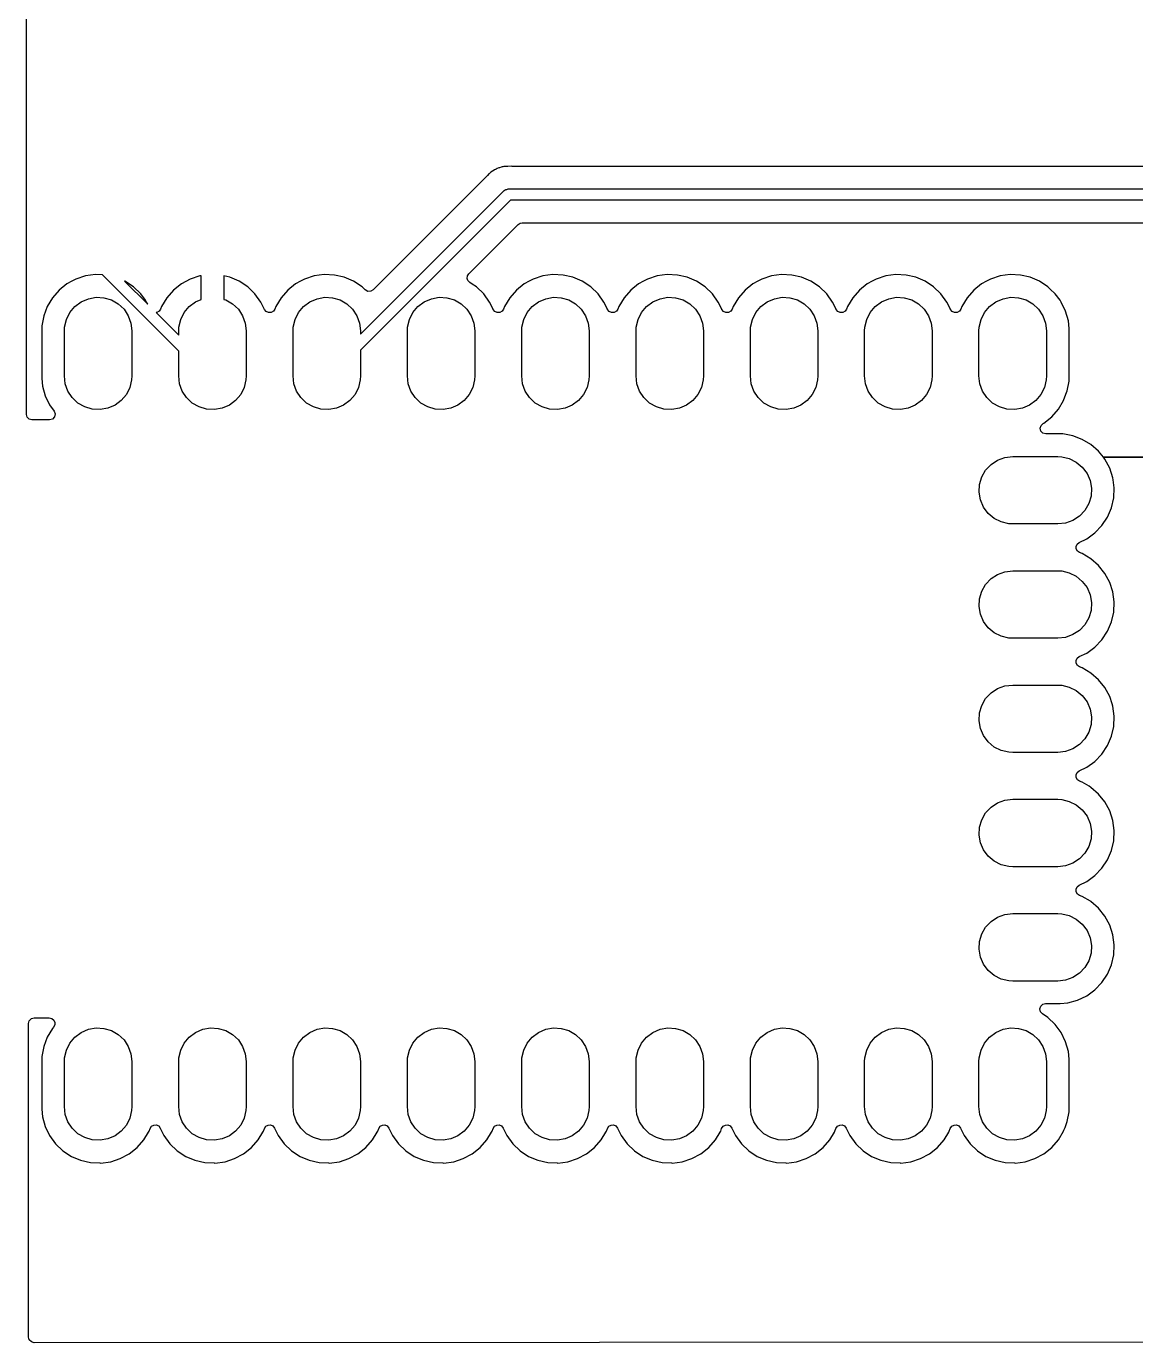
# Model space of a CAD drawing. Extents: x 144.2 to 239.5, y -132.7 to -33.4.
# Drawn here: x 144.2 to 168.85, y -132.74 to -103.48 of the extents above; entities that cross this region are included whole.
import ezdxf

# ---------------------------------------------------------------- set-up
doc = ezdxf.new("R2010")
doc.units = 0
doc.layers.add('BLACK', color=7, linetype='CONTINUOUS')

msp = doc.modelspace()

# ---------------------------------------------------------------- linework, layer by layer
at = {"layer": 'BLACK', "linetype": 'CONTINUOUS'}
for p, q in [((144.201, -112.094), (144.209, -100.227)), ((154.476, -106.76), (154.449, -106.794)), ((154.493, -106.749), (154.476, -106.76)), ((154.507, -106.736), (154.493, -106.749)), ((154.522, -106.722), (154.507, -106.736)), ((154.559, -106.7), (154.522, -106.722)), ((154.569, -106.693), (154.559, -106.7)), ((154.604, -106.668), (154.569, -106.693)), ((154.623, -106.66), (154.604, -106.668)), ((154.64, -106.652), (154.623, -106.66)), ((154.658, -106.641), (154.64, -106.652)), ((154.7, -106.629), (154.658, -106.641)), ((154.711, -106.625), (154.7, -106.629)), ((154.751, -106.609), (154.711, -106.625)), ((154.771, -106.607), (154.751, -106.609)), ((154.79, -106.603), (154.771, -106.607)), ((154.809, -106.597), (154.79, -106.603)), ((154.853, -106.596), (154.809, -106.597)), ((154.865, -106.595), (154.853, -106.596)), ((154.869, -106.594), (154.865, -106.595)), ((154.896, -106.594), (154.869, -106.594)), ((154.9, -106.594), (154.896, -106.594)), ((154.97, -106.592), (154.9, -106.594)), ((154.991, -106.594), (154.97, -106.592)), ((226.786, -106.594), (154.991, -106.594)), ((154.441, -106.803), (151.905, -109.338)), ((154.449, -106.794), (154.441, -106.803)), ((151.626, -110.325), (154.82, -107.132)), ((154.96, -107.345), (151.626, -110.679)), ((154.82, -107.132), (154.837, -107.118)), ((154.837, -107.118), (154.84, -107.115)), ((154.84, -107.115), (154.843, -107.114)), ((154.843, -107.114), (154.848, -107.11)), ((154.848, -107.11), (154.878, -107.104)), ((154.878, -107.104), (154.908, -107.095)), ((154.908, -107.095), (227.214, -107.095)), ((227.214, -107.345), (154.96, -107.345)), ((154.031, -108.981), (155.131, -107.882)), ((155.131, -107.882), (155.171, -107.855)), ((155.171, -107.855), (155.218, -107.846)), ((155.218, -107.846), (226.786, -107.846)), ((145.303, -109.097), (145.212, -109.146)), ((145.517, -109.028), (145.303, -109.097)), ((145.74, -108.998), (145.517, -109.028)), ((145.892, -109.005), (145.74, -108.998)), ((147.586, -110.698), (145.892, -109.005)), ((147.843, -109.098), (147.645, -109.205)), ((148.057, -109.028), (147.843, -109.098)), ((148.086, -109.024), (148.057, -109.028)), ((148.086, -109.549), (148.086, -109.024)), ((148.086, -109.024), (148.086, -109.024)), ((148.724, -109.058), (148.586, -109.027)), ((148.586, -109.027), (148.586, -109.549)), ((148.931, -109.147), (148.724, -109.058)), ((150.383, -109.097), (150.292, -109.146)), ((150.597, -109.028), (150.383, -109.097)), ((150.82, -108.998), (150.597, -109.028)), ((151.045, -109.008), (150.82, -108.998)), ((151.264, -109.058), (151.045, -109.008)), ((151.471, -109.146), (151.264, -109.058)), ((153.996, -109.082), (154.002, -109.027)), ((154.013, -109.133), (153.996, -109.082)), ((154.002, -109.027), (154.031, -108.981)), ((154.051, -109.173), (154.013, -109.133)), ((155.463, -109.097), (155.372, -109.146)), ((155.677, -109.028), (155.463, -109.097)), ((155.9, -108.998), (155.677, -109.028)), ((156.125, -109.008), (155.9, -108.998)), ((156.344, -109.058), (156.125, -109.008)), ((156.551, -109.146), (156.344, -109.058)), ((158.003, -109.097), (157.912, -109.146)), ((158.217, -109.028), (158.003, -109.097)), ((158.44, -108.998), (158.217, -109.028)), ((158.665, -109.008), (158.44, -108.998)), ((158.884, -109.058), (158.665, -109.008)), ((159.091, -109.146), (158.884, -109.058)), ((160.543, -109.097), (160.452, -109.146)), ((160.757, -109.028), (160.543, -109.097)), ((160.98, -108.998), (160.757, -109.028)), ((161.205, -109.008), (160.98, -108.998)), ((161.424, -109.058), (161.205, -109.008)), ((161.631, -109.146), (161.424, -109.058)), ((163.083, -109.097), (162.992, -109.146)), ((163.297, -109.028), (163.083, -109.097)), ((163.52, -108.998), (163.297, -109.028)), ((163.745, -109.008), (163.52, -108.998)), ((163.964, -109.058), (163.745, -109.008)), ((164.171, -109.146), (163.964, -109.058)), ((165.623, -109.097), (165.532, -109.146)), ((165.837, -109.028), (165.623, -109.097)), ((166.06, -108.998), (165.837, -109.028)), ((166.285, -109.008), (166.06, -108.998)), ((166.504, -109.058), (166.285, -109.008)), ((166.711, -109.146), (166.504, -109.058)), ((144.928, -109.344), (144.78, -109.514)), ((145.104, -109.204), (144.928, -109.344)), ((145.212, -109.146), (145.104, -109.204)), ((145.104, -109.204), (145.104, -109.204)), ((145.104, -109.204), (145.104, -109.204)), ((146.391, -109.146), (146.385, -109.144)), ((146.385, -109.144), (146.897, -109.656)), ((146.579, -109.27), (146.391, -109.146)), ((146.742, -109.426), (146.579, -109.27)), ((146.579, -109.27), (146.579, -109.27)), ((146.579, -109.27), (146.579, -109.27)), ((146.846, -109.57), (146.742, -109.426)), ((147.469, -109.345), (147.321, -109.514)), ((147.645, -109.205), (147.469, -109.345)), ((149.119, -109.271), (148.931, -109.147)), ((149.281, -109.426), (149.119, -109.271)), ((149.413, -109.608), (149.281, -109.426)), ((150.008, -109.344), (149.86, -109.514)), ((150.184, -109.204), (150.008, -109.344)), ((150.292, -109.146), (150.184, -109.204)), ((150.184, -109.204), (150.184, -109.204)), ((150.184, -109.204), (150.184, -109.204)), ((151.659, -109.27), (151.471, -109.146)), ((151.732, -109.34), (151.659, -109.27)), ((151.787, -109.371), (151.732, -109.34)), ((151.851, -109.37), (151.787, -109.371)), ((151.905, -109.338), (151.851, -109.37)), ((154.106, -109.209), (154.051, -109.173)), ((154.199, -109.27), (154.106, -109.209)), ((154.362, -109.426), (154.199, -109.27)), ((154.199, -109.27), (154.199, -109.27)), ((154.199, -109.27), (154.199, -109.27)), ((154.494, -109.608), (154.362, -109.426)), ((155.088, -109.344), (154.94, -109.514)), ((155.264, -109.204), (155.088, -109.344)), ((155.372, -109.146), (155.264, -109.204)), ((155.264, -109.204), (155.264, -109.204)), ((155.264, -109.204), (155.264, -109.204)), ((156.739, -109.27), (156.551, -109.146)), ((156.902, -109.426), (156.739, -109.27)), ((156.739, -109.27), (156.739, -109.27)), ((156.739, -109.27), (156.739, -109.27)), ((157.034, -109.608), (156.902, -109.426)), ((157.628, -109.344), (157.48, -109.514)), ((157.804, -109.204), (157.628, -109.344)), ((157.912, -109.146), (157.804, -109.204)), ((157.804, -109.204), (157.804, -109.204)), ((157.804, -109.204), (157.804, -109.204)), ((159.279, -109.27), (159.091, -109.146)), ((159.442, -109.426), (159.279, -109.27)), ((159.279, -109.27), (159.279, -109.27)), ((159.279, -109.27), (159.279, -109.27)), ((159.574, -109.608), (159.442, -109.426)), ((160.168, -109.344), (160.02, -109.514)), ((160.344, -109.204), (160.168, -109.344)), ((160.452, -109.146), (160.344, -109.204)), ((160.344, -109.204), (160.344, -109.204)), ((160.344, -109.204), (160.344, -109.204)), ((161.819, -109.27), (161.631, -109.146)), ((161.982, -109.426), (161.819, -109.27)), ((161.819, -109.27), (161.819, -109.27)), ((161.819, -109.27), (161.819, -109.27)), ((162.114, -109.608), (161.982, -109.426)), ((162.708, -109.344), (162.56, -109.514)), ((162.884, -109.204), (162.708, -109.344)), ((162.992, -109.146), (162.884, -109.204)), ((162.884, -109.204), (162.884, -109.204)), ((162.884, -109.204), (162.884, -109.204)), ((164.359, -109.27), (164.171, -109.146)), ((164.522, -109.426), (164.359, -109.27)), ((164.359, -109.27), (164.359, -109.27)), ((164.359, -109.27), (164.359, -109.27)), ((164.654, -109.608), (164.522, -109.426)), ((165.248, -109.344), (165.1, -109.514)), ((165.424, -109.204), (165.248, -109.344)), ((165.532, -109.146), (165.424, -109.204)), ((165.424, -109.204), (165.424, -109.204)), ((165.424, -109.204), (165.424, -109.204)), ((166.899, -109.27), (166.711, -109.146)), ((166.951, -109.32), (166.899, -109.27)), ((166.899, -109.27), (166.899, -109.27)), ((166.899, -109.27), (166.899, -109.27)), ((167.062, -109.426), (166.951, -109.32)), ((167.166, -109.57), (167.062, -109.426)), ((144.665, -109.707), (144.586, -109.918)), ((144.78, -109.514), (144.665, -109.707)), ((145.169, -109.84), (145.281, -109.706)), ((145.281, -109.706), (145.421, -109.602)), ((145.421, -109.602), (145.581, -109.534)), ((145.581, -109.534), (145.752, -109.503)), ((145.752, -109.503), (145.926, -109.513)), ((145.926, -109.513), (146.093, -109.563)), ((146.093, -109.563), (146.244, -109.65)), ((146.244, -109.65), (146.371, -109.77)), ((146.874, -109.608), (146.846, -109.57)), ((146.897, -109.656), (146.874, -109.608)), ((147.205, -109.707), (147.183, -109.767)), ((147.321, -109.514), (147.205, -109.707)), ((147.709, -109.84), (147.821, -109.706)), ((147.821, -109.706), (147.961, -109.602)), ((147.961, -109.602), (148.086, -109.549)), ((148.586, -109.549), (148.633, -109.563)), ((148.633, -109.563), (148.784, -109.65)), ((148.784, -109.65), (148.911, -109.77)), ((149.495, -109.777), (149.413, -109.608)), ((149.745, -109.707), (149.722, -109.767)), ((149.86, -109.514), (149.745, -109.707)), ((150.249, -109.84), (150.361, -109.706)), ((150.361, -109.706), (150.501, -109.602)), ((150.501, -109.602), (150.661, -109.534)), ((150.661, -109.534), (150.832, -109.503)), ((150.832, -109.503), (151.006, -109.513)), ((151.006, -109.513), (151.173, -109.563)), ((151.173, -109.563), (151.324, -109.65)), ((151.324, -109.65), (151.451, -109.77)), ((152.789, -109.84), (152.901, -109.706)), ((152.901, -109.706), (153.041, -109.602)), ((153.041, -109.602), (153.201, -109.534)), ((153.201, -109.534), (153.372, -109.503)), ((153.372, -109.503), (153.546, -109.513)), ((153.546, -109.513), (153.713, -109.563)), ((153.713, -109.563), (153.864, -109.65)), ((153.864, -109.65), (153.991, -109.77)), ((154.57, -109.766), (154.494, -109.608)), ((154.825, -109.707), (154.803, -109.766)), ((154.94, -109.514), (154.825, -109.707)), ((155.329, -109.84), (155.441, -109.706)), ((155.441, -109.706), (155.581, -109.602)), ((155.581, -109.602), (155.741, -109.534)), ((155.741, -109.534), (155.912, -109.503)), ((155.912, -109.503), (156.086, -109.513)), ((156.086, -109.513), (156.253, -109.563)), ((156.253, -109.563), (156.404, -109.65)), ((156.404, -109.65), (156.531, -109.77)), ((157.11, -109.766), (157.034, -109.608)), ((157.365, -109.707), (157.343, -109.766)), ((157.48, -109.514), (157.365, -109.707)), ((157.869, -109.84), (157.981, -109.706)), ((157.981, -109.706), (158.121, -109.602)), ((158.121, -109.602), (158.281, -109.534)), ((158.281, -109.534), (158.452, -109.503)), ((158.452, -109.503), (158.626, -109.513)), ((158.626, -109.513), (158.793, -109.563)), ((158.793, -109.563), (158.944, -109.65)), ((158.944, -109.65), (159.071, -109.77)), ((159.65, -109.766), (159.574, -109.608)), ((159.905, -109.707), (159.883, -109.766)), ((160.02, -109.514), (159.905, -109.707)), ((160.409, -109.84), (160.521, -109.706)), ((160.521, -109.706), (160.661, -109.602)), ((160.661, -109.602), (160.821, -109.534)), ((160.821, -109.534), (160.992, -109.503)), ((160.992, -109.503), (161.166, -109.513)), ((161.166, -109.513), (161.333, -109.563)), ((161.333, -109.563), (161.484, -109.65)), ((161.484, -109.65), (161.611, -109.77)), ((162.19, -109.766), (162.114, -109.608)), ((162.445, -109.707), (162.423, -109.766)), ((162.56, -109.514), (162.445, -109.707)), ((162.949, -109.84), (163.061, -109.706)), ((163.061, -109.706), (163.201, -109.602)), ((163.201, -109.602), (163.361, -109.534)), ((163.361, -109.534), (163.532, -109.503)), ((163.532, -109.503), (163.706, -109.513)), ((163.706, -109.513), (163.873, -109.563)), ((163.873, -109.563), (164.024, -109.65)), ((164.024, -109.65), (164.151, -109.77)), ((164.73, -109.766), (164.654, -109.608)), ((164.985, -109.707), (164.963, -109.766)), ((165.1, -109.514), (164.985, -109.707)), ((165.489, -109.84), (165.601, -109.706)), ((165.601, -109.706), (165.741, -109.602)), ((165.741, -109.602), (165.901, -109.534)), ((165.901, -109.534), (166.072, -109.503)), ((166.072, -109.503), (166.246, -109.513)), ((166.246, -109.513), (166.413, -109.563)), ((166.413, -109.563), (166.564, -109.65)), ((166.564, -109.65), (166.691, -109.77)), ((167.194, -109.608), (167.166, -109.57)), ((167.291, -109.811), (167.194, -109.608)), ((144.586, -109.918), (144.546, -110.139)), ((145.051, -110.165), (145.091, -109.995)), ((145.091, -109.995), (145.169, -109.84)), ((146.371, -109.77), (146.466, -109.915)), ((146.466, -109.915), (146.526, -110.079)), ((147.101, -109.842), (147.084, -109.843)), ((147.084, -109.843), (147.586, -110.345)), ((147.151, -109.814), (147.101, -109.842)), ((147.183, -109.767), (147.151, -109.814)), ((147.591, -110.165), (147.631, -109.995)), ((147.631, -109.995), (147.709, -109.84)), ((148.911, -109.77), (149.006, -109.915)), ((149.006, -109.915), (149.066, -110.079)), ((149.531, -109.821), (149.495, -109.777)), ((149.583, -109.845), (149.531, -109.821)), ((149.64, -109.842), (149.583, -109.845)), ((149.69, -109.814), (149.64, -109.842)), ((149.722, -109.767), (149.69, -109.814)), ((150.131, -110.165), (150.171, -109.995)), ((150.171, -109.995), (150.249, -109.84)), ((151.451, -109.77), (151.546, -109.915)), ((151.546, -109.915), (151.606, -110.079)), ((152.671, -110.165), (152.711, -109.995)), ((152.711, -109.995), (152.789, -109.84)), ((153.991, -109.77), (154.086, -109.915)), ((154.086, -109.915), (154.146, -110.079)), ((154.575, -109.776), (154.57, -109.766)), ((154.611, -109.821), (154.575, -109.776)), ((154.663, -109.844), (154.611, -109.821)), ((154.721, -109.842), (154.663, -109.844)), ((154.771, -109.814), (154.721, -109.842)), ((154.803, -109.766), (154.771, -109.814)), ((155.211, -110.165), (155.251, -109.995)), ((155.251, -109.995), (155.329, -109.84)), ((156.531, -109.77), (156.626, -109.915)), ((156.626, -109.915), (156.686, -110.079)), ((157.115, -109.776), (157.11, -109.766)), ((157.151, -109.821), (157.115, -109.776)), ((157.203, -109.844), (157.151, -109.821)), ((157.261, -109.842), (157.203, -109.844)), ((157.311, -109.814), (157.261, -109.842)), ((157.343, -109.766), (157.311, -109.814)), ((157.751, -110.165), (157.791, -109.995)), ((157.791, -109.995), (157.869, -109.84)), ((159.071, -109.77), (159.166, -109.915)), ((159.166, -109.915), (159.226, -110.079)), ((159.655, -109.776), (159.65, -109.766)), ((159.691, -109.821), (159.655, -109.776)), ((159.743, -109.844), (159.691, -109.821)), ((159.801, -109.842), (159.743, -109.844)), ((159.851, -109.814), (159.801, -109.842)), ((159.883, -109.766), (159.851, -109.814)), ((160.291, -110.165), (160.331, -109.995)), ((160.331, -109.995), (160.409, -109.84)), ((161.611, -109.77), (161.706, -109.915)), ((161.706, -109.915), (161.766, -110.079)), ((162.195, -109.776), (162.19, -109.766)), ((162.231, -109.821), (162.195, -109.776)), ((162.283, -109.844), (162.231, -109.821)), ((162.341, -109.842), (162.283, -109.844)), ((162.391, -109.814), (162.341, -109.842)), ((162.423, -109.766), (162.391, -109.814)), ((162.831, -110.165), (162.871, -109.995)), ((162.871, -109.995), (162.949, -109.84)), ((164.151, -109.77), (164.246, -109.915)), ((164.246, -109.915), (164.306, -110.079)), ((164.735, -109.776), (164.73, -109.766)), ((164.771, -109.821), (164.735, -109.776)), ((164.823, -109.844), (164.771, -109.821)), ((164.881, -109.842), (164.823, -109.844)), ((164.931, -109.814), (164.881, -109.842)), ((164.963, -109.766), (164.931, -109.814)), ((165.371, -110.165), (165.411, -109.995)), ((165.411, -109.995), (165.489, -109.84)), ((166.691, -109.77), (166.786, -109.915)), ((166.786, -109.915), (166.846, -110.079)), ((167.351, -110.028), (167.291, -109.811)), ((144.546, -110.139), (144.546, -111.308)), ((145.046, -110.252), (145.051, -110.165)), ((145.046, -111.252), (145.046, -110.252)), ((146.526, -110.079), (146.546, -110.252)), ((146.546, -110.252), (146.546, -111.252)), ((147.586, -110.252), (147.591, -110.165)), ((147.586, -110.345), (147.586, -110.252)), ((149.066, -110.079), (149.086, -110.252)), ((149.086, -110.252), (149.086, -111.252)), ((150.126, -110.252), (150.131, -110.165)), ((150.126, -111.252), (150.126, -110.252)), ((151.606, -110.079), (151.626, -110.252)), ((151.626, -110.252), (151.626, -110.325)), ((152.666, -110.252), (152.671, -110.165)), ((152.666, -111.252), (152.666, -110.252)), ((154.146, -110.079), (154.166, -110.252)), ((154.166, -110.252), (154.166, -111.252)), ((155.206, -110.252), (155.211, -110.165)), ((155.206, -111.252), (155.206, -110.252)), ((156.686, -110.079), (156.706, -110.252)), ((156.706, -110.252), (156.706, -111.252)), ((157.746, -110.252), (157.751, -110.165)), ((157.746, -111.252), (157.746, -110.252)), ((159.226, -110.079), (159.246, -110.252)), ((159.246, -110.252), (159.246, -111.252)), ((160.286, -110.252), (160.291, -110.165)), ((160.286, -111.252), (160.286, -110.252)), ((161.766, -110.079), (161.786, -110.252)), ((161.786, -110.252), (161.786, -111.252)), ((162.826, -110.252), (162.831, -110.165)), ((162.826, -111.252), (162.826, -110.252)), ((164.306, -110.079), (164.326, -110.252)), ((164.326, -110.252), (164.326, -111.252)), ((165.366, -110.252), (165.371, -110.165)), ((165.366, -111.252), (165.366, -110.252)), ((166.846, -110.079), (166.866, -110.252)), ((166.866, -110.252), (166.866, -111.252)), ((167.367, -110.196), (167.351, -110.028)), ((167.367, -111.365), (167.367, -110.196)), ((147.586, -111.252), (147.586, -110.698)), ((151.626, -110.679), (151.626, -111.252)), ((144.546, -111.308), (144.561, -111.476)), ((145.066, -111.425), (145.046, -111.252)), ((145.126, -111.589), (145.066, -111.425)), ((146.541, -111.339), (146.501, -111.509)), ((146.546, -111.252), (146.541, -111.339)), ((147.606, -111.425), (147.586, -111.252)), ((147.666, -111.589), (147.606, -111.425)), ((149.081, -111.339), (149.041, -111.509)), ((149.086, -111.252), (149.081, -111.339)), ((150.146, -111.425), (150.126, -111.252)), ((150.206, -111.589), (150.146, -111.425)), ((151.621, -111.339), (151.581, -111.509)), ((151.626, -111.252), (151.621, -111.339)), ((152.686, -111.425), (152.666, -111.252)), ((152.746, -111.589), (152.686, -111.425)), ((154.161, -111.339), (154.121, -111.509)), ((154.166, -111.252), (154.161, -111.339)), ((155.226, -111.425), (155.206, -111.252)), ((155.286, -111.589), (155.226, -111.425)), ((156.701, -111.339), (156.661, -111.509)), ((156.706, -111.252), (156.701, -111.339)), ((157.766, -111.425), (157.746, -111.252)), ((157.826, -111.589), (157.766, -111.425)), ((159.241, -111.339), (159.201, -111.509)), ((159.246, -111.252), (159.241, -111.339)), ((160.306, -111.425), (160.286, -111.252)), ((160.366, -111.589), (160.306, -111.425)), ((161.781, -111.339), (161.741, -111.509)), ((161.786, -111.252), (161.781, -111.339)), ((162.846, -111.425), (162.826, -111.252)), ((162.906, -111.589), (162.846, -111.425)), ((164.321, -111.339), (164.281, -111.509)), ((164.326, -111.252), (164.321, -111.339)), ((165.386, -111.425), (165.366, -111.252)), ((165.446, -111.589), (165.386, -111.425)), ((166.861, -111.339), (166.821, -111.509)), ((166.866, -111.252), (166.861, -111.339)), ((167.326, -111.586), (167.367, -111.365)), ((144.561, -111.476), (144.621, -111.693)), ((144.621, -111.693), (144.718, -111.896)), ((145.221, -111.734), (145.126, -111.589)), ((145.348, -111.854), (145.221, -111.734)), ((146.423, -111.664), (146.311, -111.798)), ((146.501, -111.509), (146.423, -111.664)), ((147.761, -111.734), (147.666, -111.589)), ((147.888, -111.854), (147.761, -111.734)), ((148.963, -111.664), (148.851, -111.798)), ((149.041, -111.509), (148.963, -111.664)), ((150.301, -111.734), (150.206, -111.589)), ((150.428, -111.854), (150.301, -111.734)), ((151.503, -111.664), (151.391, -111.798)), ((151.581, -111.509), (151.503, -111.664)), ((152.841, -111.734), (152.746, -111.589)), ((152.968, -111.854), (152.841, -111.734)), ((154.043, -111.664), (153.931, -111.798)), ((154.121, -111.509), (154.043, -111.664)), ((155.381, -111.734), (155.286, -111.589)), ((155.508, -111.854), (155.381, -111.734)), ((156.583, -111.664), (156.471, -111.798)), ((156.661, -111.509), (156.583, -111.664)), ((157.921, -111.734), (157.826, -111.589)), ((158.048, -111.854), (157.921, -111.734)), ((159.123, -111.664), (159.011, -111.798)), ((159.201, -111.509), (159.123, -111.664)), ((160.461, -111.734), (160.366, -111.589)), ((160.588, -111.854), (160.461, -111.734)), ((161.663, -111.664), (161.551, -111.798)), ((161.741, -111.509), (161.663, -111.664)), ((163.001, -111.734), (162.906, -111.589)), ((163.128, -111.854), (163.001, -111.734)), ((164.203, -111.664), (164.091, -111.798)), ((164.281, -111.509), (164.203, -111.664)), ((165.541, -111.734), (165.446, -111.589)), ((165.668, -111.854), (165.541, -111.734)), ((166.743, -111.664), (166.631, -111.798)), ((166.821, -111.509), (166.743, -111.664)), ((167.247, -111.797), (167.299, -111.66)), ((167.299, -111.66), (167.326, -111.586)), ((144.718, -111.896), (144.817, -112.032)), ((144.817, -112.032), (144.841, -112.096)), ((145.499, -111.941), (145.348, -111.854)), ((145.666, -111.991), (145.499, -111.941)), ((145.84, -112.001), (145.666, -111.991)), ((146.011, -111.97), (145.84, -112.001)), ((146.171, -111.902), (146.011, -111.97)), ((146.311, -111.798), (146.171, -111.902)), ((148.039, -111.941), (147.888, -111.854)), ((148.206, -111.991), (148.039, -111.941)), ((148.38, -112.001), (148.206, -111.991)), ((148.551, -111.97), (148.38, -112.001)), ((148.711, -111.902), (148.551, -111.97)), ((148.851, -111.798), (148.711, -111.902)), ((150.579, -111.941), (150.428, -111.854)), ((150.746, -111.991), (150.579, -111.941)), ((150.92, -112.001), (150.746, -111.991)), ((151.091, -111.97), (150.92, -112.001)), ((151.251, -111.902), (151.091, -111.97)), ((151.391, -111.798), (151.251, -111.902)), ((153.119, -111.941), (152.968, -111.854)), ((153.286, -111.991), (153.119, -111.941)), ((153.46, -112.001), (153.286, -111.991)), ((153.631, -111.97), (153.46, -112.001)), ((153.791, -111.902), (153.631, -111.97)), ((153.931, -111.798), (153.791, -111.902)), ((155.659, -111.941), (155.508, -111.854)), ((155.826, -111.991), (155.659, -111.941)), ((156, -112.001), (155.826, -111.991)), ((156.171, -111.97), (156, -112.001)), ((156.331, -111.902), (156.171, -111.97)), ((156.471, -111.798), (156.331, -111.902)), ((158.199, -111.941), (158.048, -111.854)), ((158.366, -111.991), (158.199, -111.941)), ((158.54, -112.001), (158.366, -111.991)), ((158.711, -111.97), (158.54, -112.001)), ((158.871, -111.902), (158.711, -111.97)), ((159.011, -111.798), (158.871, -111.902)), ((160.739, -111.941), (160.588, -111.854)), ((160.906, -111.991), (160.739, -111.941)), ((161.08, -112.001), (160.906, -111.991)), ((161.251, -111.97), (161.08, -112.001)), ((161.411, -111.902), (161.251, -111.97)), ((161.551, -111.798), (161.411, -111.902)), ((163.279, -111.941), (163.128, -111.854)), ((163.446, -111.991), (163.279, -111.941)), ((163.62, -112.001), (163.446, -111.991)), ((163.791, -111.97), (163.62, -112.001)), ((163.951, -111.902), (163.791, -111.97)), ((164.091, -111.798), (163.951, -111.902)), ((165.819, -111.941), (165.668, -111.854)), ((165.986, -111.991), (165.819, -111.941)), ((166.16, -112.001), (165.986, -111.991)), ((166.331, -111.97), (166.16, -112.001)), ((166.491, -111.902), (166.331, -111.97)), ((166.631, -111.798), (166.491, -111.902)), ((166.984, -112.16), (167.132, -111.99)), ((167.132, -111.99), (167.247, -111.797)), ((167.247, -111.797), (167.247, -111.797)), ((144.201, -112.105), (144.201, -112.094)), ((144.217, -112.167), (144.201, -112.105)), ((144.263, -112.213), (144.217, -112.167)), ((144.325, -112.229), (144.263, -112.213)), ((144.717, -112.229), (144.325, -112.229)), ((144.782, -112.211), (144.717, -112.229)), ((144.827, -112.162), (144.782, -112.211)), ((144.841, -112.096), (144.827, -112.162)), ((166.745, -112.353), (166.792, -112.308)), ((166.792, -112.308), (166.808, -112.3)), ((166.808, -112.3), (166.984, -112.16)), ((166.727, -112.415), (166.745, -112.353)), ((166.743, -112.478), (166.727, -112.415)), ((166.788, -112.525), (166.743, -112.478)), ((166.851, -112.541), (166.788, -112.525)), ((167.229, -112.541), (166.851, -112.541)), ((167.45, -112.582), (167.229, -112.541)), ((167.661, -112.661), (167.45, -112.582)), ((167.854, -112.776), (167.661, -112.661)), ((168.024, -112.924), (167.854, -112.776)), ((167.854, -112.776), (167.854, -112.776)), ((168.13, -113.057), (168.024, -112.924)), ((165.514, -113.344), (165.634, -113.217)), ((165.634, -113.217), (165.779, -113.122)), ((165.779, -113.122), (165.943, -113.062)), ((165.943, -113.062), (166.116, -113.042)), ((166.116, -113.042), (167.116, -113.042)), ((167.116, -113.042), (167.203, -113.047)), ((167.203, -113.047), (167.373, -113.087)), ((167.373, -113.087), (167.528, -113.165)), ((167.528, -113.165), (167.662, -113.277)), ((168.164, -113.1), (168.13, -113.057)), ((168.13, -113.057), (203.582, -113.057)), ((203.582, -113.057), (168.13, -113.057)), ((168.271, -113.299), (168.164, -113.1)), ((165.377, -113.662), (165.427, -113.495)), ((165.427, -113.495), (165.514, -113.344)), ((167.662, -113.277), (167.766, -113.417)), ((167.766, -113.417), (167.834, -113.577)), ((168.34, -113.513), (168.271, -113.299)), ((168.346, -113.557), (168.34, -113.513)), ((165.367, -113.836), (165.377, -113.662)), ((167.834, -113.577), (167.865, -113.748)), ((167.865, -113.748), (167.855, -113.922)), ((168.37, -113.736), (168.346, -113.557)), ((168.36, -113.961), (168.37, -113.736)), ((165.398, -114.007), (165.367, -113.836)), ((165.466, -114.167), (165.398, -114.007)), ((167.805, -114.089), (167.718, -114.24)), ((167.855, -113.922), (167.805, -114.089)), ((168.31, -114.18), (168.36, -113.961)), ((165.57, -114.307), (165.466, -114.167)), ((165.704, -114.419), (165.57, -114.307)), ((167.598, -114.367), (167.453, -114.462)), ((167.718, -114.24), (167.598, -114.367)), ((168.098, -114.575), (168.222, -114.387)), ((168.222, -114.387), (168.31, -114.18)), ((165.859, -114.497), (165.704, -114.419)), ((166.029, -114.537), (165.859, -114.497)), ((166.116, -114.542), (166.029, -114.537)), ((167.116, -114.542), (166.116, -114.542)), ((167.289, -114.522), (167.116, -114.542)), ((167.453, -114.462), (167.289, -114.522)), ((167.942, -114.738), (168.098, -114.575)), ((167.547, -114.987), (167.592, -114.951)), ((167.592, -114.951), (167.76, -114.87)), ((167.76, -114.87), (167.942, -114.738)), ((167.524, -115.039), (167.547, -114.987)), ((167.526, -115.097), (167.524, -115.039)), ((167.554, -115.147), (167.526, -115.097)), ((167.602, -115.179), (167.554, -115.147)), ((167.661, -115.201), (167.602, -115.179)), ((167.854, -115.316), (167.661, -115.201)), ((168.024, -115.464), (167.854, -115.316)), ((167.854, -115.316), (167.854, -115.316)), ((168.164, -115.64), (168.024, -115.464)), ((165.514, -115.884), (165.634, -115.757)), ((165.634, -115.757), (165.779, -115.662)), ((165.779, -115.662), (165.943, -115.602)), ((165.943, -115.602), (166.116, -115.582)), ((166.116, -115.582), (167.116, -115.582)), ((167.116, -115.582), (167.203, -115.587)), ((167.203, -115.587), (167.373, -115.627)), ((167.373, -115.627), (167.528, -115.705)), ((167.528, -115.705), (167.662, -115.817)), ((167.662, -115.817), (167.766, -115.957)), ((168.271, -115.839), (168.164, -115.64)), ((168.34, -116.053), (168.271, -115.839)), ((165.377, -116.202), (165.427, -116.035)), ((165.427, -116.035), (165.514, -115.884)), ((167.766, -115.957), (167.834, -116.117)), ((167.834, -116.117), (167.865, -116.288)), ((168.37, -116.276), (168.34, -116.053)), ((165.367, -116.376), (165.377, -116.202)), ((165.398, -116.547), (165.367, -116.376)), ((167.865, -116.288), (167.855, -116.462)), ((168.36, -116.501), (168.37, -116.276)), ((165.466, -116.707), (165.398, -116.547)), ((165.57, -116.847), (165.466, -116.707)), ((167.805, -116.629), (167.718, -116.78)), ((167.855, -116.462), (167.805, -116.629)), ((168.222, -116.927), (168.31, -116.72)), ((168.31, -116.72), (168.36, -116.501)), ((165.704, -116.959), (165.57, -116.847)), ((165.859, -117.037), (165.704, -116.959)), ((167.453, -117.002), (167.289, -117.062)), ((167.598, -116.907), (167.453, -117.002)), ((167.718, -116.78), (167.598, -116.907)), ((168.098, -117.115), (168.222, -116.927)), ((166.029, -117.077), (165.859, -117.037)), ((166.116, -117.082), (166.029, -117.077)), ((167.116, -117.082), (166.116, -117.082)), ((167.289, -117.062), (167.116, -117.082)), ((167.76, -117.41), (167.942, -117.278)), ((167.942, -117.278), (168.098, -117.115)), ((167.524, -117.579), (167.547, -117.527)), ((167.526, -117.637), (167.524, -117.579)), ((167.547, -117.527), (167.592, -117.491)), ((167.592, -117.491), (167.76, -117.41)), ((167.554, -117.687), (167.526, -117.637)), ((167.602, -117.719), (167.554, -117.687)), ((167.661, -117.741), (167.602, -117.719)), ((167.854, -117.856), (167.661, -117.741)), ((168.024, -118.004), (167.854, -117.856)), ((167.854, -117.856), (167.854, -117.856)), ((165.634, -118.297), (165.779, -118.202)), ((165.779, -118.202), (165.943, -118.142)), ((165.943, -118.142), (166.116, -118.122)), ((166.116, -118.122), (167.116, -118.122)), ((167.116, -118.122), (167.203, -118.127)), ((167.203, -118.127), (167.373, -118.167)), ((167.373, -118.167), (167.528, -118.245)), ((168.164, -118.18), (168.024, -118.004)), ((168.271, -118.379), (168.164, -118.18)), ((165.427, -118.575), (165.514, -118.424)), ((165.514, -118.424), (165.634, -118.297)), ((167.528, -118.245), (167.662, -118.357)), ((167.662, -118.357), (167.766, -118.497)), ((168.323, -118.539), (168.271, -118.379)), ((165.367, -118.916), (165.377, -118.742)), ((165.377, -118.742), (165.427, -118.575)), ((167.766, -118.497), (167.834, -118.657)), ((167.834, -118.657), (167.865, -118.828)), ((168.34, -118.593), (168.323, -118.539)), ((168.37, -118.816), (168.34, -118.593)), ((165.398, -119.087), (165.367, -118.916)), ((167.855, -119.002), (167.805, -119.169)), ((167.865, -118.828), (167.855, -119.002)), ((168.31, -119.26), (168.36, -119.041)), ((168.36, -119.041), (168.37, -118.816)), ((165.466, -119.247), (165.398, -119.087)), ((165.57, -119.387), (165.466, -119.247)), ((167.718, -119.32), (167.598, -119.447)), ((167.805, -119.169), (167.718, -119.32)), ((168.222, -119.467), (168.31, -119.26)), ((165.704, -119.499), (165.57, -119.387)), ((165.859, -119.577), (165.704, -119.499)), ((166.029, -119.617), (165.859, -119.577)), ((166.116, -119.622), (166.029, -119.617)), ((167.116, -119.622), (166.116, -119.622)), ((167.289, -119.602), (167.116, -119.622)), ((167.453, -119.542), (167.289, -119.602)), ((167.598, -119.447), (167.453, -119.542)), ((167.942, -119.818), (168.098, -119.655)), ((168.098, -119.655), (168.222, -119.467)), ((167.592, -120.031), (167.76, -119.95)), ((167.76, -119.95), (167.942, -119.818)), ((167.524, -120.119), (167.547, -120.067)), ((167.526, -120.177), (167.524, -120.119)), ((167.554, -120.227), (167.526, -120.177)), ((167.547, -120.067), (167.592, -120.031)), ((167.602, -120.259), (167.554, -120.227)), ((167.661, -120.281), (167.602, -120.259)), ((167.813, -120.372), (167.661, -120.281)), ((167.854, -120.396), (167.813, -120.372)), ((168.024, -120.544), (167.854, -120.396)), ((168.164, -120.72), (168.024, -120.544)), ((165.514, -120.964), (165.634, -120.837)), ((165.634, -120.837), (165.779, -120.742)), ((165.779, -120.742), (165.943, -120.682)), ((165.943, -120.682), (166.116, -120.662)), ((166.116, -120.662), (167.116, -120.662)), ((167.116, -120.662), (167.203, -120.667)), ((167.203, -120.667), (167.373, -120.707)), ((167.373, -120.707), (167.528, -120.785)), ((167.528, -120.785), (167.662, -120.897)), ((168.271, -120.919), (168.164, -120.72)), ((165.377, -121.282), (165.427, -121.115)), ((165.427, -121.115), (165.514, -120.964)), ((167.662, -120.897), (167.766, -121.037)), ((167.766, -121.037), (167.834, -121.197)), ((168.34, -121.133), (168.271, -120.919)), ((165.367, -121.456), (165.377, -121.282)), ((167.834, -121.197), (167.865, -121.368)), ((167.865, -121.368), (167.855, -121.542)), ((168.37, -121.356), (168.34, -121.133)), ((168.36, -121.581), (168.37, -121.356)), ((165.398, -121.627), (165.367, -121.456)), ((165.466, -121.787), (165.398, -121.627)), ((167.805, -121.709), (167.718, -121.86)), ((167.855, -121.542), (167.805, -121.709)), ((168.31, -121.8), (168.36, -121.581)), ((165.57, -121.927), (165.466, -121.787)), ((165.704, -122.039), (165.57, -121.927)), ((167.598, -121.987), (167.453, -122.082)), ((167.718, -121.86), (167.598, -121.987)), ((168.098, -122.195), (168.222, -122.007)), ((168.222, -122.007), (168.31, -121.8)), ((165.859, -122.117), (165.704, -122.039)), ((166.029, -122.157), (165.859, -122.117)), ((166.116, -122.162), (166.029, -122.157)), ((167.116, -122.162), (166.116, -122.162)), ((167.289, -122.142), (167.116, -122.162)), ((167.453, -122.082), (167.289, -122.142)), ((167.942, -122.358), (168.098, -122.195)), ((167.547, -122.607), (167.592, -122.571)), ((167.592, -122.571), (167.76, -122.49)), ((167.76, -122.49), (167.942, -122.358)), ((167.524, -122.659), (167.547, -122.607)), ((167.526, -122.717), (167.524, -122.659)), ((167.554, -122.767), (167.526, -122.717)), ((167.602, -122.799), (167.554, -122.767)), ((167.661, -122.821), (167.602, -122.799)), ((167.843, -122.929), (167.661, -122.821)), ((167.854, -122.936), (167.843, -122.929)), ((168.024, -123.084), (167.854, -122.936)), ((168.164, -123.26), (168.024, -123.084)), ((165.514, -123.504), (165.634, -123.377)), ((165.634, -123.377), (165.779, -123.282)), ((165.779, -123.282), (165.943, -123.222)), ((165.943, -123.222), (166.116, -123.202)), ((166.116, -123.202), (167.116, -123.202)), ((167.116, -123.202), (167.203, -123.207)), ((167.203, -123.207), (167.373, -123.247)), ((167.373, -123.247), (167.528, -123.325)), ((167.528, -123.325), (167.662, -123.437)), ((167.662, -123.437), (167.766, -123.577)), ((168.271, -123.459), (168.164, -123.26)), ((168.34, -123.673), (168.271, -123.459)), ((165.377, -123.822), (165.427, -123.655)), ((165.427, -123.655), (165.514, -123.504)), ((167.766, -123.577), (167.834, -123.737)), ((167.834, -123.737), (167.865, -123.908)), ((168.37, -123.896), (168.34, -123.673)), ((165.367, -123.996), (165.377, -123.822)), ((165.398, -124.167), (165.367, -123.996)), ((167.865, -123.908), (167.855, -124.082)), ((168.36, -124.121), (168.37, -123.896)), ((165.466, -124.327), (165.398, -124.167)), ((165.57, -124.467), (165.466, -124.327)), ((167.805, -124.249), (167.718, -124.4)), ((167.855, -124.082), (167.805, -124.249)), ((168.222, -124.547), (168.31, -124.34)), ((168.31, -124.34), (168.36, -124.121)), ((165.704, -124.579), (165.57, -124.467)), ((165.859, -124.657), (165.704, -124.579)), ((167.453, -124.622), (167.289, -124.682)), ((167.598, -124.527), (167.453, -124.622)), ((167.718, -124.4), (167.598, -124.527)), ((168.098, -124.735), (168.222, -124.547)), ((166.029, -124.697), (165.859, -124.657)), ((166.116, -124.702), (166.029, -124.697)), ((167.116, -124.702), (166.116, -124.702)), ((167.289, -124.682), (167.116, -124.702)), ((167.76, -125.03), (167.942, -124.898)), ((167.942, -124.898), (168.098, -124.735)), ((166.739, -125.262), (166.785, -125.218)), ((166.785, -125.218), (166.845, -125.203)), ((166.845, -125.203), (167.172, -125.203)), ((167.172, -125.203), (167.34, -125.187)), ((167.172, -125.203), (167.172, -125.203)), ((167.34, -125.187), (167.557, -125.127)), ((167.557, -125.127), (167.76, -125.03)), ((166.721, -125.322), (166.739, -125.262)), ((166.735, -125.383), (166.721, -125.322)), ((166.777, -125.43), (166.735, -125.383)), ((166.899, -125.51), (166.777, -125.43)), ((167.062, -125.666), (166.899, -125.51)), ((166.899, -125.51), (166.899, -125.51)), ((166.899, -125.51), (166.899, -125.51)), ((144.25, -125.644), (144.267, -125.582)), ((144.25, -128.94), (144.25, -125.644)), ((144.267, -125.582), (144.312, -125.537)), ((144.312, -125.537), (144.374, -125.52)), ((144.374, -125.52), (144.497, -125.52)), ((144.497, -125.52), (144.711, -125.52)), ((144.78, -125.754), (144.665, -125.947)), ((144.711, -125.52), (144.766, -125.533)), ((144.766, -125.533), (144.81, -125.569)), ((144.805, -125.726), (144.78, -125.754)), ((144.831, -125.676), (144.805, -125.726)), ((144.81, -125.569), (144.833, -125.62)), ((144.833, -125.62), (144.831, -125.676)), ((145.421, -125.842), (145.581, -125.774)), ((145.581, -125.774), (145.752, -125.743)), ((145.752, -125.743), (145.926, -125.753)), ((145.926, -125.753), (146.093, -125.803)), ((146.093, -125.803), (146.244, -125.89)), ((147.961, -125.842), (148.121, -125.774)), ((148.121, -125.774), (148.292, -125.743)), ((148.292, -125.743), (148.466, -125.753)), ((148.466, -125.753), (148.633, -125.803)), ((148.633, -125.803), (148.784, -125.89)), ((150.501, -125.842), (150.661, -125.774)), ((150.661, -125.774), (150.832, -125.743)), ((150.832, -125.743), (151.006, -125.753)), ((151.006, -125.753), (151.173, -125.803)), ((151.173, -125.803), (151.324, -125.89)), ((153.041, -125.842), (153.201, -125.774)), ((153.201, -125.774), (153.372, -125.743)), ((153.372, -125.743), (153.546, -125.753)), ((153.546, -125.753), (153.713, -125.803)), ((153.713, -125.803), (153.864, -125.89)), ((155.581, -125.842), (155.741, -125.774)), ((155.741, -125.774), (155.912, -125.743)), ((155.912, -125.743), (156.086, -125.753)), ((156.086, -125.753), (156.253, -125.803)), ((156.253, -125.803), (156.404, -125.89)), ((158.121, -125.842), (158.281, -125.774)), ((158.281, -125.774), (158.452, -125.743)), ((158.452, -125.743), (158.626, -125.753)), ((158.626, -125.753), (158.793, -125.803)), ((158.793, -125.803), (158.944, -125.89)), ((160.661, -125.842), (160.821, -125.774)), ((160.821, -125.774), (160.992, -125.743)), ((160.992, -125.743), (161.166, -125.753)), ((161.166, -125.753), (161.333, -125.803)), ((161.333, -125.803), (161.484, -125.89)), ((163.201, -125.842), (163.361, -125.774)), ((163.361, -125.774), (163.532, -125.743)), ((163.532, -125.743), (163.706, -125.753)), ((163.706, -125.753), (163.873, -125.803)), ((163.873, -125.803), (164.024, -125.89)), ((165.741, -125.842), (165.901, -125.774)), ((165.901, -125.774), (166.072, -125.743)), ((166.072, -125.743), (166.246, -125.753)), ((166.246, -125.753), (166.413, -125.803)), ((166.413, -125.803), (166.564, -125.89)), ((167.194, -125.848), (167.062, -125.666)), ((144.665, -125.947), (144.586, -126.158)), ((145.091, -126.235), (145.169, -126.08)), ((145.169, -126.08), (145.281, -125.946)), ((145.281, -125.946), (145.421, -125.842)), ((146.244, -125.89), (146.371, -126.01)), ((146.371, -126.01), (146.466, -126.155)), ((147.631, -126.235), (147.709, -126.08)), ((147.709, -126.08), (147.821, -125.946)), ((147.821, -125.946), (147.961, -125.842)), ((148.784, -125.89), (148.911, -126.01)), ((148.911, -126.01), (149.006, -126.155)), ((150.171, -126.235), (150.249, -126.08)), ((150.249, -126.08), (150.361, -125.946)), ((150.361, -125.946), (150.501, -125.842)), ((151.324, -125.89), (151.451, -126.01)), ((151.451, -126.01), (151.546, -126.155)), ((152.711, -126.235), (152.789, -126.08)), ((152.789, -126.08), (152.901, -125.946)), ((152.901, -125.946), (153.041, -125.842)), ((153.864, -125.89), (153.991, -126.01)), ((153.991, -126.01), (154.086, -126.155)), ((155.251, -126.235), (155.329, -126.08)), ((155.329, -126.08), (155.441, -125.946)), ((155.441, -125.946), (155.581, -125.842)), ((156.404, -125.89), (156.531, -126.01)), ((156.531, -126.01), (156.626, -126.155)), ((157.791, -126.235), (157.869, -126.08)), ((157.869, -126.08), (157.981, -125.946)), ((157.981, -125.946), (158.121, -125.842)), ((158.944, -125.89), (159.071, -126.01)), ((159.071, -126.01), (159.166, -126.155)), ((160.331, -126.235), (160.409, -126.08)), ((160.409, -126.08), (160.521, -125.946)), ((160.521, -125.946), (160.661, -125.842)), ((161.484, -125.89), (161.611, -126.01)), ((161.611, -126.01), (161.706, -126.155)), ((162.871, -126.235), (162.949, -126.08)), ((162.949, -126.08), (163.061, -125.946)), ((163.061, -125.946), (163.201, -125.842)), ((164.024, -125.89), (164.151, -126.01)), ((164.151, -126.01), (164.246, -126.155)), ((165.411, -126.235), (165.489, -126.08)), ((165.489, -126.08), (165.601, -125.946)), ((165.601, -125.946), (165.741, -125.842)), ((166.564, -125.89), (166.691, -126.01)), ((166.691, -126.01), (166.786, -126.155)), ((167.291, -126.051), (167.194, -125.848)), ((167.351, -126.268), (167.291, -126.051)), ((144.586, -126.158), (144.546, -126.379)), ((144.546, -126.379), (144.546, -127.548)), ((145.051, -126.405), (145.091, -126.235)), ((146.466, -126.155), (146.526, -126.319)), ((146.526, -126.319), (146.546, -126.492)), ((147.591, -126.405), (147.631, -126.235)), ((149.006, -126.155), (149.066, -126.319)), ((149.066, -126.319), (149.086, -126.492)), ((150.131, -126.405), (150.171, -126.235)), ((151.546, -126.155), (151.606, -126.319)), ((151.606, -126.319), (151.626, -126.492)), ((152.671, -126.405), (152.711, -126.235)), ((154.086, -126.155), (154.146, -126.319)), ((154.146, -126.319), (154.166, -126.492)), ((155.211, -126.405), (155.251, -126.235)), ((156.626, -126.155), (156.686, -126.319)), ((156.686, -126.319), (156.706, -126.492)), ((157.751, -126.405), (157.791, -126.235)), ((159.166, -126.155), (159.226, -126.319)), ((159.226, -126.319), (159.246, -126.492)), ((160.291, -126.405), (160.331, -126.235)), ((161.706, -126.155), (161.766, -126.319)), ((161.766, -126.319), (161.786, -126.492)), ((162.831, -126.405), (162.871, -126.235)), ((164.246, -126.155), (164.306, -126.319)), ((164.306, -126.319), (164.326, -126.492)), ((165.371, -126.405), (165.411, -126.235)), ((166.786, -126.155), (166.846, -126.319)), ((166.846, -126.319), (166.866, -126.492)), ((167.367, -126.436), (167.351, -126.268)), ((145.046, -126.492), (145.051, -126.405)), ((145.046, -127.492), (145.046, -126.492)), ((146.546, -126.492), (146.546, -127.492)), ((147.586, -126.492), (147.591, -126.405)), ((147.586, -127.492), (147.586, -126.492)), ((149.086, -126.492), (149.086, -127.492)), ((150.126, -126.492), (150.131, -126.405)), ((150.126, -127.492), (150.126, -126.492)), ((151.626, -126.492), (151.626, -127.492)), ((152.666, -126.492), (152.671, -126.405)), ((152.666, -127.492), (152.666, -126.492)), ((154.166, -126.492), (154.166, -127.492)), ((155.206, -126.492), (155.211, -126.405)), ((155.206, -127.492), (155.206, -126.492)), ((156.706, -126.492), (156.706, -127.492)), ((157.746, -126.492), (157.751, -126.405)), ((157.746, -127.492), (157.746, -126.492)), ((159.246, -126.492), (159.246, -127.492)), ((160.286, -126.492), (160.291, -126.405)), ((160.286, -127.492), (160.286, -126.492)), ((161.786, -126.492), (161.786, -127.492)), ((162.826, -126.492), (162.831, -126.405)), ((162.826, -127.492), (162.826, -126.492)), ((164.326, -126.492), (164.326, -127.492)), ((165.366, -126.492), (165.371, -126.405)), ((165.366, -127.492), (165.366, -126.492)), ((166.866, -126.492), (166.866, -127.492)), ((167.367, -127.605), (167.367, -126.436)), ((144.546, -127.548), (144.561, -127.716)), ((145.066, -127.665), (145.046, -127.492)), ((146.546, -127.492), (146.541, -127.579)), ((147.606, -127.665), (147.586, -127.492)), ((149.086, -127.492), (149.081, -127.579)), ((150.146, -127.665), (150.126, -127.492)), ((151.626, -127.492), (151.621, -127.579)), ((152.686, -127.665), (152.666, -127.492)), ((154.166, -127.492), (154.161, -127.579)), ((155.226, -127.665), (155.206, -127.492)), ((156.706, -127.492), (156.701, -127.579)), ((157.766, -127.665), (157.746, -127.492)), ((159.246, -127.492), (159.241, -127.579)), ((160.306, -127.665), (160.286, -127.492)), ((161.786, -127.492), (161.781, -127.579)), ((162.846, -127.665), (162.826, -127.492)), ((164.326, -127.492), (164.321, -127.579)), ((165.386, -127.665), (165.366, -127.492)), ((166.866, -127.492), (166.861, -127.579)), ((144.561, -127.716), (144.621, -127.933)), ((145.126, -127.829), (145.066, -127.665)), ((145.221, -127.974), (145.126, -127.829)), ((146.501, -127.749), (146.423, -127.904)), ((146.541, -127.579), (146.501, -127.749)), ((147.666, -127.829), (147.606, -127.665)), ((147.761, -127.974), (147.666, -127.829)), ((149.041, -127.749), (148.963, -127.904)), ((149.081, -127.579), (149.041, -127.749)), ((150.206, -127.829), (150.146, -127.665)), ((150.301, -127.974), (150.206, -127.829)), ((151.581, -127.749), (151.503, -127.904)), ((151.621, -127.579), (151.581, -127.749)), ((152.746, -127.829), (152.686, -127.665)), ((152.841, -127.974), (152.746, -127.829)), ((154.121, -127.749), (154.043, -127.904)), ((154.161, -127.579), (154.121, -127.749)), ((155.286, -127.829), (155.226, -127.665)), ((155.381, -127.974), (155.286, -127.829)), ((156.661, -127.749), (156.583, -127.904)), ((156.701, -127.579), (156.661, -127.749)), ((157.826, -127.829), (157.766, -127.665)), ((157.921, -127.974), (157.826, -127.829)), ((159.201, -127.749), (159.123, -127.904)), ((159.241, -127.579), (159.201, -127.749)), ((160.366, -127.829), (160.306, -127.665)), ((160.461, -127.974), (160.366, -127.829)), ((161.741, -127.749), (161.663, -127.904)), ((161.781, -127.579), (161.741, -127.749)), ((162.906, -127.829), (162.846, -127.665)), ((163.001, -127.974), (162.906, -127.829)), ((164.281, -127.749), (164.203, -127.904)), ((164.321, -127.579), (164.281, -127.749)), ((165.446, -127.829), (165.386, -127.665)), ((165.541, -127.974), (165.446, -127.829)), ((166.821, -127.749), (166.743, -127.904)), ((166.861, -127.579), (166.821, -127.749)), ((167.277, -127.957), (167.326, -127.826)), ((167.326, -127.826), (167.367, -127.605)), ((144.621, -127.933), (144.718, -128.136)), ((144.718, -128.136), (144.85, -128.318)), ((145.348, -128.094), (145.221, -127.974)), ((145.499, -128.181), (145.348, -128.094)), ((146.171, -128.142), (146.011, -128.21)), ((146.311, -128.038), (146.171, -128.142)), ((146.423, -127.904), (146.311, -128.038)), ((146.812, -128.23), (146.913, -128.06)), ((146.913, -128.06), (146.927, -128.037)), ((146.927, -128.037), (146.949, -127.978)), ((146.927, -128.037), (146.927, -128.037)), ((146.949, -127.978), (146.981, -127.93)), ((146.981, -127.93), (147.031, -127.902)), ((147.031, -127.902), (147.089, -127.9)), ((147.089, -127.9), (147.141, -127.923)), ((147.141, -127.923), (147.177, -127.968)), ((147.177, -127.968), (147.258, -128.136)), ((147.258, -128.136), (147.39, -128.318)), ((147.888, -128.094), (147.761, -127.974)), ((148.039, -128.181), (147.888, -128.094)), ((148.711, -128.142), (148.551, -128.21)), ((148.851, -128.038), (148.711, -128.142)), ((148.963, -127.904), (148.851, -128.038)), ((149.352, -128.23), (149.453, -128.06)), ((149.453, -128.06), (149.467, -128.037)), ((149.467, -128.037), (149.489, -127.978)), ((149.467, -128.037), (149.467, -128.037)), ((149.489, -127.978), (149.521, -127.93)), ((149.521, -127.93), (149.571, -127.902)), ((149.571, -127.902), (149.629, -127.9)), ((149.629, -127.9), (149.681, -127.923)), ((149.681, -127.923), (149.717, -127.968)), ((149.717, -127.968), (149.798, -128.136)), ((149.798, -128.136), (149.93, -128.318)), ((150.428, -128.094), (150.301, -127.974)), ((150.579, -128.181), (150.428, -128.094)), ((151.251, -128.142), (151.091, -128.21)), ((151.391, -128.038), (151.251, -128.142)), ((151.503, -127.904), (151.391, -128.038)), ((151.892, -128.23), (151.993, -128.06)), ((151.993, -128.06), (152.007, -128.037)), ((152.007, -128.037), (152.029, -127.978)), ((152.007, -128.037), (152.007, -128.037)), ((152.029, -127.978), (152.061, -127.93)), ((152.061, -127.93), (152.111, -127.902)), ((152.111, -127.902), (152.169, -127.9)), ((152.169, -127.9), (152.221, -127.923)), ((152.221, -127.923), (152.257, -127.968)), ((152.257, -127.968), (152.338, -128.136)), ((152.338, -128.136), (152.47, -128.318)), ((152.968, -128.094), (152.841, -127.974)), ((153.119, -128.181), (152.968, -128.094)), ((153.791, -128.142), (153.631, -128.21)), ((153.931, -128.038), (153.791, -128.142)), ((154.043, -127.904), (153.931, -128.038)), ((154.432, -128.23), (154.533, -128.06)), ((154.533, -128.06), (154.547, -128.037)), ((154.547, -128.037), (154.569, -127.978)), ((154.547, -128.037), (154.547, -128.037)), ((154.569, -127.978), (154.601, -127.93)), ((154.601, -127.93), (154.651, -127.902)), ((154.651, -127.902), (154.709, -127.9)), ((154.709, -127.9), (154.761, -127.923)), ((154.761, -127.923), (154.797, -127.968)), ((154.797, -127.968), (154.878, -128.136)), ((154.878, -128.136), (155.01, -128.318)), ((155.508, -128.094), (155.381, -127.974)), ((155.659, -128.181), (155.508, -128.094)), ((156.331, -128.142), (156.171, -128.21)), ((156.471, -128.038), (156.331, -128.142)), ((156.583, -127.904), (156.471, -128.038)), ((156.972, -128.23), (157.073, -128.06)), ((157.073, -128.06), (157.087, -128.037)), ((157.087, -128.037), (157.109, -127.978)), ((157.087, -128.037), (157.087, -128.037)), ((157.109, -127.978), (157.141, -127.93)), ((157.141, -127.93), (157.191, -127.902)), ((157.191, -127.902), (157.249, -127.9)), ((157.249, -127.9), (157.301, -127.923)), ((157.301, -127.923), (157.337, -127.968)), ((157.337, -127.968), (157.418, -128.136)), ((157.418, -128.136), (157.55, -128.318)), ((158.048, -128.094), (157.921, -127.974)), ((158.199, -128.181), (158.048, -128.094)), ((158.871, -128.142), (158.711, -128.21)), ((159.011, -128.038), (158.871, -128.142)), ((159.123, -127.904), (159.011, -128.038)), ((159.512, -128.23), (159.613, -128.06)), ((159.613, -128.06), (159.627, -128.037)), ((159.627, -128.037), (159.649, -127.978)), ((159.627, -128.037), (159.627, -128.037)), ((159.649, -127.978), (159.681, -127.93)), ((159.681, -127.93), (159.731, -127.902)), ((159.731, -127.902), (159.789, -127.9)), ((159.789, -127.9), (159.841, -127.923)), ((159.841, -127.923), (159.877, -127.968)), ((159.877, -127.968), (159.958, -128.136)), ((159.958, -128.136), (160.09, -128.318)), ((160.588, -128.094), (160.461, -127.974)), ((160.739, -128.181), (160.588, -128.094)), ((161.411, -128.142), (161.251, -128.21)), ((161.551, -128.038), (161.411, -128.142)), ((161.663, -127.904), (161.551, -128.038)), ((162.052, -128.23), (162.153, -128.06)), ((162.153, -128.06), (162.167, -128.037)), ((162.167, -128.037), (162.189, -127.978)), ((162.167, -128.037), (162.167, -128.037)), ((162.189, -127.978), (162.221, -127.93)), ((162.221, -127.93), (162.271, -127.902)), ((162.271, -127.902), (162.329, -127.9)), ((162.329, -127.9), (162.381, -127.923)), ((162.381, -127.923), (162.417, -127.968)), ((162.417, -127.968), (162.498, -128.136)), ((162.498, -128.136), (162.63, -128.318)), ((163.128, -128.094), (163.001, -127.974)), ((163.279, -128.181), (163.128, -128.094)), ((163.951, -128.142), (163.791, -128.21)), ((164.091, -128.038), (163.951, -128.142)), ((164.203, -127.904), (164.091, -128.038)), ((164.592, -128.23), (164.693, -128.06)), ((164.693, -128.06), (164.707, -128.037)), ((164.707, -128.037), (164.729, -127.978)), ((164.707, -128.037), (164.707, -128.037)), ((164.729, -127.978), (164.761, -127.93)), ((164.761, -127.93), (164.811, -127.902)), ((164.811, -127.902), (164.869, -127.9)), ((164.869, -127.9), (164.921, -127.923)), ((164.921, -127.923), (164.957, -127.968)), ((164.957, -127.968), (165.038, -128.136)), ((165.038, -128.136), (165.17, -128.318)), ((165.668, -128.094), (165.541, -127.974)), ((165.819, -128.181), (165.668, -128.094)), ((166.491, -128.142), (166.331, -128.21)), ((166.631, -128.038), (166.491, -128.142)), ((166.743, -127.904), (166.631, -128.038)), ((167.132, -128.23), (167.247, -128.037)), ((167.247, -128.037), (167.254, -128.018)), ((167.254, -128.018), (167.277, -127.957)), ((144.85, -128.318), (144.85, -128.318)), ((144.85, -128.318), (145.013, -128.474)), ((145.666, -128.231), (145.499, -128.181)), ((145.84, -128.241), (145.666, -128.231)), ((146.011, -128.21), (145.84, -128.241)), ((146.488, -128.54), (146.664, -128.4)), ((146.664, -128.4), (146.812, -128.23)), ((147.39, -128.318), (147.39, -128.318)), ((147.39, -128.318), (147.553, -128.474)), ((148.206, -128.231), (148.039, -128.181)), ((148.38, -128.241), (148.206, -128.231)), ((148.551, -128.21), (148.38, -128.241)), ((149.028, -128.54), (149.204, -128.4)), ((149.204, -128.4), (149.352, -128.23)), ((149.93, -128.318), (149.93, -128.318)), ((149.93, -128.318), (150.093, -128.474)), ((150.746, -128.231), (150.579, -128.181)), ((150.92, -128.241), (150.746, -128.231)), ((151.091, -128.21), (150.92, -128.241)), ((151.568, -128.54), (151.744, -128.4)), ((151.744, -128.4), (151.892, -128.23)), ((152.47, -128.318), (152.47, -128.318)), ((152.47, -128.318), (152.633, -128.474)), ((153.286, -128.231), (153.119, -128.181)), ((153.46, -128.241), (153.286, -128.231)), ((153.631, -128.21), (153.46, -128.241)), ((154.108, -128.54), (154.284, -128.4)), ((154.284, -128.4), (154.432, -128.23)), ((155.01, -128.318), (155.01, -128.318)), ((155.01, -128.318), (155.173, -128.474)), ((155.826, -128.231), (155.659, -128.181)), ((156, -128.241), (155.826, -128.231)), ((156.171, -128.21), (156, -128.241)), ((156.648, -128.54), (156.824, -128.4)), ((156.824, -128.4), (156.972, -128.23)), ((157.55, -128.318), (157.55, -128.318)), ((157.55, -128.318), (157.713, -128.474)), ((158.366, -128.231), (158.199, -128.181)), ((158.54, -128.241), (158.366, -128.231)), ((158.711, -128.21), (158.54, -128.241)), ((159.188, -128.54), (159.364, -128.4)), ((159.364, -128.4), (159.512, -128.23)), ((160.09, -128.318), (160.09, -128.318)), ((160.09, -128.318), (160.253, -128.474)), ((160.906, -128.231), (160.739, -128.181)), ((161.08, -128.241), (160.906, -128.231)), ((161.251, -128.21), (161.08, -128.241)), ((161.728, -128.54), (161.904, -128.4)), ((161.904, -128.4), (162.052, -128.23)), ((162.63, -128.318), (162.63, -128.318)), ((162.63, -128.318), (162.793, -128.474)), ((163.446, -128.231), (163.279, -128.181)), ((163.62, -128.241), (163.446, -128.231)), ((163.791, -128.21), (163.62, -128.241)), ((164.268, -128.54), (164.444, -128.4)), ((164.444, -128.4), (164.592, -128.23)), ((165.17, -128.318), (165.17, -128.318)), ((165.17, -128.318), (165.333, -128.474)), ((165.986, -128.231), (165.819, -128.181)), ((166.16, -128.241), (165.986, -128.231)), ((166.331, -128.21), (166.16, -128.241)), ((166.808, -128.54), (166.984, -128.4)), ((166.984, -128.4), (167.132, -128.23)), ((145.013, -128.474), (145.201, -128.598)), ((145.201, -128.598), (145.408, -128.686)), ((145.408, -128.686), (145.627, -128.736)), ((145.627, -128.736), (145.833, -128.745)), ((145.852, -128.746), (146.075, -128.716)), ((146.075, -128.716), (146.289, -128.647)), ((146.289, -128.647), (146.488, -128.54)), ((147.553, -128.474), (147.741, -128.598)), ((147.741, -128.598), (147.948, -128.686)), ((147.948, -128.686), (148.167, -128.736)), ((148.167, -128.736), (148.373, -128.745)), ((148.392, -128.746), (148.615, -128.716)), ((148.615, -128.716), (148.829, -128.647)), ((148.829, -128.647), (149.028, -128.54)), ((150.093, -128.474), (150.281, -128.598)), ((150.281, -128.598), (150.488, -128.686)), ((150.488, -128.686), (150.707, -128.736)), ((150.707, -128.736), (150.913, -128.745)), ((150.932, -128.746), (151.155, -128.716)), ((151.155, -128.716), (151.369, -128.647)), ((151.369, -128.647), (151.568, -128.54)), ((152.633, -128.474), (152.821, -128.598)), ((152.821, -128.598), (153.028, -128.686)), ((153.028, -128.686), (153.247, -128.736)), ((153.247, -128.736), (153.453, -128.745)), ((153.472, -128.746), (153.695, -128.716)), ((153.695, -128.716), (153.909, -128.647)), ((153.909, -128.647), (154.108, -128.54)), ((155.173, -128.474), (155.361, -128.598)), ((155.361, -128.598), (155.568, -128.686)), ((155.568, -128.686), (155.787, -128.736)), ((155.787, -128.736), (155.993, -128.745)), ((156.012, -128.746), (156.235, -128.716)), ((156.235, -128.716), (156.449, -128.647)), ((156.449, -128.647), (156.648, -128.54)), ((157.713, -128.474), (157.901, -128.598)), ((157.901, -128.598), (158.108, -128.686)), ((158.108, -128.686), (158.327, -128.736)), ((158.327, -128.736), (158.533, -128.745)), ((158.552, -128.746), (158.775, -128.716)), ((158.775, -128.716), (158.989, -128.647)), ((158.989, -128.647), (159.188, -128.54)), ((160.253, -128.474), (160.441, -128.598)), ((160.441, -128.598), (160.648, -128.686)), ((160.648, -128.686), (160.867, -128.736)), ((160.867, -128.736), (161.073, -128.745)), ((161.092, -128.746), (161.315, -128.716)), ((161.315, -128.716), (161.529, -128.647)), ((161.529, -128.647), (161.728, -128.54)), ((162.793, -128.474), (162.981, -128.598)), ((162.981, -128.598), (163.188, -128.686)), ((163.188, -128.686), (163.407, -128.736)), ((163.407, -128.736), (163.613, -128.745)), ((163.632, -128.746), (163.855, -128.716)), ((163.855, -128.716), (164.069, -128.647)), ((164.069, -128.647), (164.268, -128.54)), ((165.333, -128.474), (165.521, -128.598)), ((165.521, -128.598), (165.728, -128.686)), ((165.728, -128.686), (165.947, -128.736)), ((165.947, -128.736), (166.153, -128.745)), ((166.172, -128.746), (166.395, -128.716)), ((166.395, -128.716), (166.609, -128.647)), ((166.609, -128.647), (166.808, -128.54)), ((144.25, -132.615), (144.25, -128.94)), ((145.833, -128.745), (145.852, -128.746)), ((145.852, -128.746), (145.852, -128.746)), ((145.852, -128.746), (145.852, -128.746)), ((148.373, -128.745), (148.392, -128.746)), ((148.392, -128.746), (148.392, -128.746)), ((148.392, -128.746), (148.392, -128.746)), ((150.913, -128.745), (150.932, -128.746)), ((150.932, -128.746), (150.932, -128.746)), ((150.932, -128.746), (150.932, -128.746)), ((153.453, -128.745), (153.472, -128.746)), ((153.472, -128.746), (153.472, -128.746)), ((153.472, -128.746), (153.472, -128.746)), ((155.993, -128.745), (156.012, -128.746)), ((156.012, -128.746), (156.012, -128.746)), ((156.012, -128.746), (156.012, -128.746)), ((158.533, -128.745), (158.552, -128.746)), ((158.552, -128.746), (158.552, -128.746)), ((158.552, -128.746), (158.552, -128.746)), ((161.073, -128.745), (161.092, -128.746)), ((161.092, -128.746), (161.092, -128.746)), ((161.092, -128.746), (161.092, -128.746)), ((163.613, -128.745), (163.632, -128.746)), ((163.632, -128.746), (163.632, -128.746)), ((163.632, -128.746), (163.632, -128.746)), ((166.153, -128.745), (166.172, -128.746)), ((166.172, -128.746), (166.172, -128.746)), ((166.172, -128.746), (166.172, -128.746)), ((144.267, -132.677), (144.25, -132.615)), ((144.313, -132.723), (144.267, -132.677)), ((144.375, -132.739), (144.313, -132.723)), ((220.46, -132.709), (144.375, -132.739))]:
    msp.add_line(p, q, dxfattribs=at)

doc.saveas('drawing.dxf')
